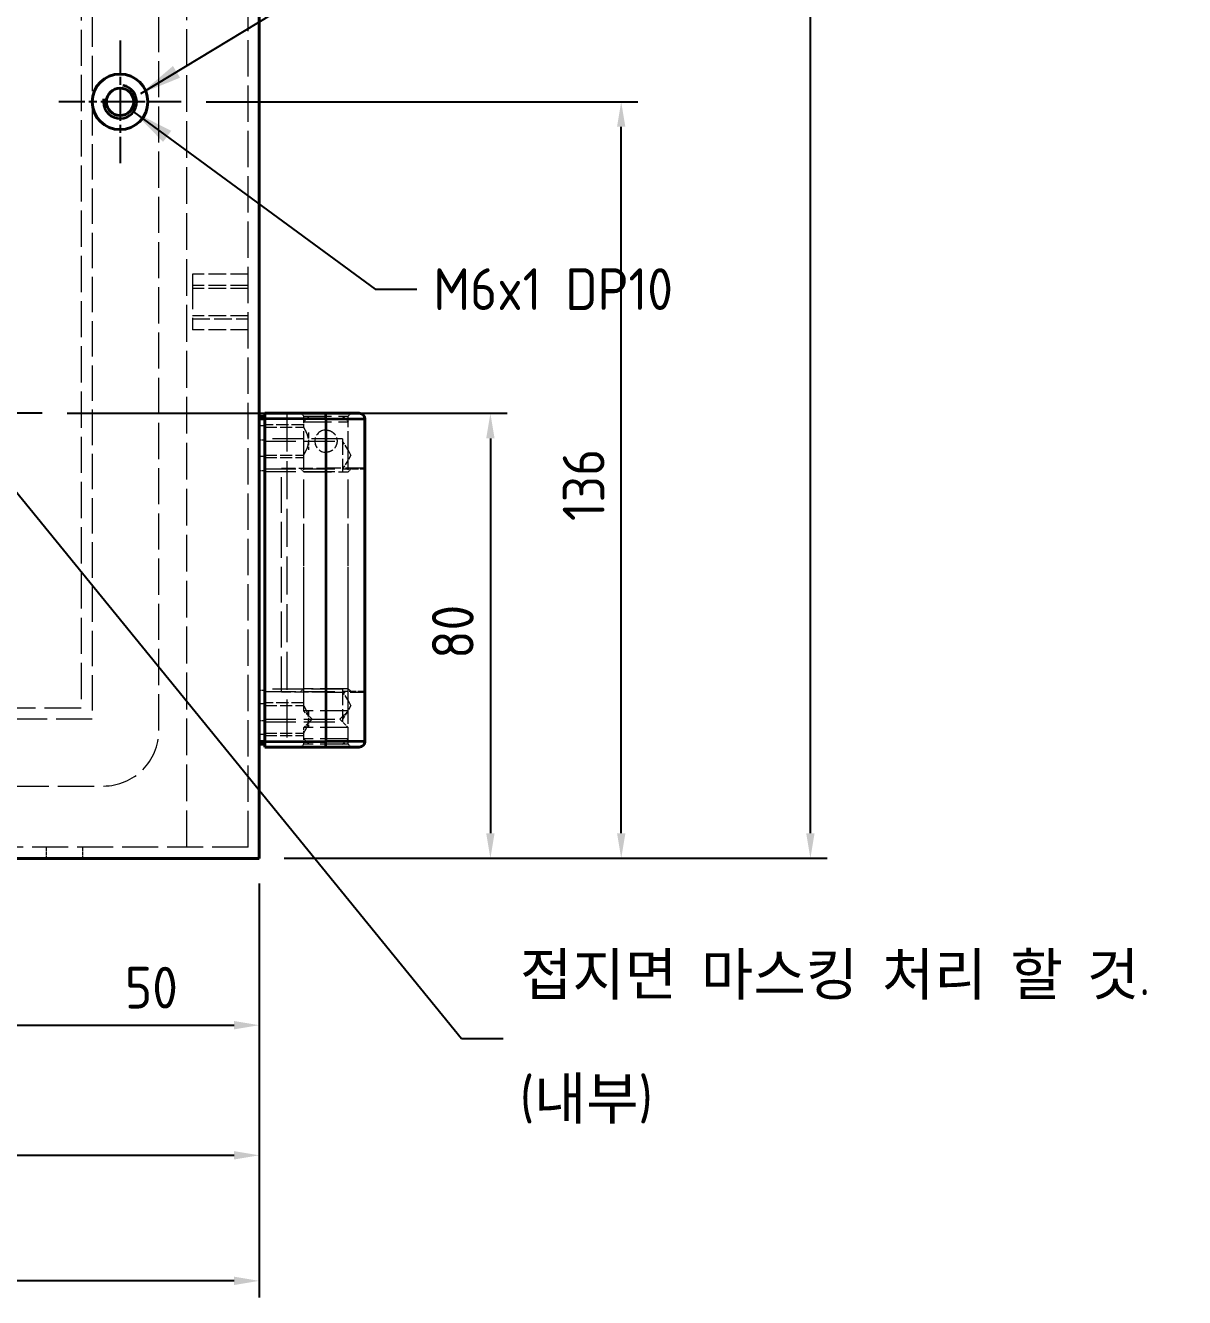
# Model space of a CAD drawing. Header units: millimetres. Extents: x 0 to 2523, y 0 to 1782.
# Drawn here: x 1122.8 to 1331.1, y 472.1 to 700.8 of the extents above; entities that cross this region are included whole.
import ezdxf

# ---------------------------------------------------------------- set-up
doc = ezdxf.new("R2010")
doc.units = ezdxf.units.MM
doc.header["$LTSCALE"] = 3
doc.linetypes.add('CHAIN', pattern=[0.3543, 0.2362, -0.0295, 0.0591, -0.0295])
doc.linetypes.add('DASHED', pattern=[0.2067, 0.1654, -0.0413])
for name, color, linetype, lineweight in [('가려진 것(ISO)', 2, 'DASHED', 18), ('가시적인 것(ISO)', 3, 'Continuous', 40), ('가시적인 좁은 것(ISO)', 3, 'Continuous', 35), ('기호(ISO)', 5, 'Continuous', 25), ('중심 표식(ISO)', 1, 'Continuous', 25), ('치수(ISO)', 2, 'Continuous', 25)]:
    doc.layers.add(name, color=color, linetype=linetype, lineweight=lineweight)
doc.styles.add('치수 텍스트_PSTEK_POSCO', font='isocp.shx')
doc.dimstyles.new('치수_PSTEK_POSCO', dxfattribs={"dimscale": 3, "dimtxt": 2.5, "dimasz": 1.5, "dimexe": 1, "dimexo": 1.5, "dimgap": 1, "dimtad": 1, "dimrnd": 1e-08, "dimdsep": 46, "dimtxsty": '치수 텍스트_PSTEK_POSCO', "dimcen": 0.09, "dimdle": 10, "dimclrd": 7, "dimclre": 7, "dimclrt": 2, "dimadec": 1, "dimazin": 2, "dimtfac": 1, "dimtmove": 0, "dimatfit": 3, "dimfxl": 0, "dimtolj": 1, "dimlwd": -1, "dimlwe": -1, "dimarcsym": 0})
doc.dimstyles.new('치수_PSTEK_POSCO$7', dxfattribs={"dimscale": 3, "dimtxt": 2.5, "dimasz": 2.5, "dimexe": 1, "dimexo": 1.5, "dimgap": 1, "dimtad": 1, "dimrnd": 1e-08, "dimdsep": 46, "dimtxsty": '치수 텍스트_PSTEK_POSCO', "dimcen": 0.09, "dimdle": 10, "dimclrd": 7, "dimclre": 7, "dimclrt": 2, "dimadec": 1, "dimazin": 2, "dimtfac": 1, "dimtmove": 0, "dimatfit": 3, "dimfxl": 0, "dimtolj": 1, "dimlwd": -1, "dimlwe": -1, "dimarcsym": 0})

# ---------------------------------------------------------------- blocks, each defined once
blk = doc.blocks.new('*D24')
at = {"layer": 'Defpoints', "color": 0, "transparency": 16777216}
for p in [(1164.78, 1101.07), (1263.84, 1101.07), (1164.78, 551.07)]:
    blk.add_point(p, dxfattribs=at)
at = {"layer": '치수(ISO)', "color": 7, "transparency": 16777216}
for p, q in [((1169.28, 1101.07), (1266.84, 1101.07)), ((1263.84, 555.57), (1263.84, 1096.57)), ((1169.28, 551.07), (1266.84, 551.07))]:
    blk.add_line(p, q, dxfattribs=at)
for points in [[(1263.09, 1096.57), (1264.59, 1096.57), (1263.84, 1101.07)], [(1263.09, 555.57), (1264.59, 555.57), (1263.84, 551.07)]]:
    blk.add_solid(points, dxfattribs=at)
at = {"layer": '치수(ISO)', "color": 2, "transparency": 16777216, "insert": (1257.09, 823), "char_height": 7.5, "attachment_point": 4, "rotation": 90, "style": '치수 텍스트_PSTEK_POSCO'}
blk.add_mtext('\\A1;550', dxfattribs=at)
blk = doc.blocks.new('*D32')
at = {"layer": 'Defpoints', "color": 0, "transparency": 16777216}
for p in [(1125.78, 631.07), (1164.78, 551.07), (1206.33, 551.07)]:
    blk.add_point(p, dxfattribs=at)
at = {"layer": '치수(ISO)', "color": 7, "transparency": 16777216}
for p, q in [((1130.28, 631.07), (1209.33, 631.07)), ((1206.33, 626.57), (1206.33, 555.57)), ((1169.28, 551.07), (1209.33, 551.07))]:
    blk.add_line(p, q, dxfattribs=at)
for points in [[(1205.58, 626.57), (1207.08, 626.57), (1206.33, 631.07)], [(1205.58, 555.57), (1207.08, 555.57), (1206.33, 551.07)]]:
    blk.add_solid(points, dxfattribs=at)
at = {"layer": '치수(ISO)', "color": 2, "transparency": 16777216, "insert": (1199.58, 586.94), "char_height": 7.5, "attachment_point": 4, "rotation": 90, "style": '치수 텍스트_PSTEK_POSCO'}
blk.add_mtext('\\A1;80', dxfattribs=at)
blk = doc.blocks.new('*D33')
at = {"layer": 'Defpoints', "color": 0, "transparency": 16777216}
for p in [(1150.78, 687.07), (1229.84, 687.07), (1164.78, 551.07)]:
    blk.add_point(p, dxfattribs=at)
at = {"layer": '치수(ISO)', "color": 7, "transparency": 16777216}
for p, q in [((1155.28, 687.07), (1232.84, 687.07)), ((1229.84, 555.57), (1229.84, 682.57)), ((1169.28, 551.07), (1232.84, 551.07))]:
    blk.add_line(p, q, dxfattribs=at)
for points in [[(1229.09, 682.57), (1230.59, 682.57), (1229.84, 687.07)], [(1229.09, 555.57), (1230.59, 555.57), (1229.84, 551.07)]]:
    blk.add_solid(points, dxfattribs=at)
at = {"layer": '치수(ISO)', "color": 2, "transparency": 16777216, "insert": (1223.09, 611.7), "char_height": 7.5, "attachment_point": 4, "rotation": 90, "style": '치수 텍스트_PSTEK_POSCO'}
blk.add_mtext('\\A1;136', dxfattribs=at)
blk = doc.blocks.new('*D34')
at = {"layer": 'Defpoints', "color": 0, "transparency": 16777216}
for p in [(1114.78, 620.07), (1164.78, 551.07), (1164.78, 521.07)]:
    blk.add_point(p, dxfattribs=at)
at = {"layer": '치수(ISO)', "color": 7, "transparency": 16777216}
for p, q in [((1114.78, 615.57), (1114.78, 518.07)), ((1164.78, 546.57), (1164.78, 518.07)), ((1119.28, 521.07), (1160.28, 521.07))]:
    blk.add_line(p, q, dxfattribs=at)
for points in [[(1119.28, 521.82), (1119.28, 520.32), (1114.78, 521.07)], [(1160.28, 521.82), (1160.28, 520.32), (1164.78, 521.07)]]:
    blk.add_solid(points, dxfattribs=at)
at = {"layer": '치수(ISO)', "color": 2, "transparency": 16777216, "insert": (1140.65, 527.82), "char_height": 7.5, "attachment_point": 4, "style": '치수 텍스트_PSTEK_POSCO'}
blk.add_mtext('\\A1;50', dxfattribs=at)
blk = doc.blocks.new('*D110')
at = {"layer": 'Defpoints', "color": 0, "transparency": 16777216}
for p in [(1039.78, 563.32), (1164.78, 551.07), (1164.78, 497.68)]:
    blk.add_point(p, dxfattribs=at)
at = {"layer": '치수(ISO)', "color": 7, "transparency": 16777216}
for p, q in [((1039.78, 558.82), (1039.78, 494.68)), ((1164.78, 546.57), (1164.78, 494.68)), ((1044.28, 497.68), (1160.28, 497.68))]:
    blk.add_line(p, q, dxfattribs=at)
for points in [[(1044.28, 498.43), (1044.28, 496.93), (1039.78, 497.68)], [(1160.28, 498.43), (1160.28, 496.93), (1164.78, 497.68)]]:
    blk.add_solid(points, dxfattribs=at)
at = {"layer": '치수(ISO)', "color": 2, "transparency": 16777216, "insert": (1096.15, 504.43), "char_height": 7.5, "attachment_point": 4, "style": '치수 텍스트_PSTEK_POSCO'}
blk.add_mtext('\\A1;125', dxfattribs=at)
blk = doc.blocks.new('*D114')
at = {"layer": 'Defpoints', "color": 0, "transparency": 16777216}
for p in [(764.78, 551.07), (1164.78, 551.07), (764.78, 475.11)]:
    blk.add_point(p, dxfattribs=at)
at = {"layer": '치수(ISO)', "color": 7, "transparency": 16777216}
for p, q in [((764.78, 546.57), (764.78, 472.11)), ((1164.78, 546.57), (1164.78, 472.11)), ((1160.28, 475.11), (769.28, 475.11))]:
    blk.add_line(p, q, dxfattribs=at)
for points in [[(769.28, 475.86), (769.28, 474.36), (764.78, 475.11)], [(1160.28, 475.86), (1160.28, 474.36), (1164.78, 475.11)]]:
    blk.add_solid(points, dxfattribs=at)
at = {"layer": '치수(ISO)', "color": 2, "transparency": 16777216, "insert": (957.65, 481.86), "char_height": 7.5, "attachment_point": 4, "style": '치수 텍스트_PSTEK_POSCO'}
blk.add_mtext('\\A1;400', dxfattribs=at)

msp = doc.modelspace()

# ---------------------------------------------------------------- linework, layer by layer
at = {"layer": '가려진 것(ISO)', "ltscale": 13.141838}
msp.add_line((1162.7766, 553.0669), (1162.7766, 1099.0669), dxfattribs=at)
at = {"layer": '가려진 것(ISO)', "ltscale": 13.109228}
msp.add_line((1146.7766, 574.0669), (1146.7766, 1078.0669), dxfattribs=at)
at = {"layer": '가려진 것(ISO)', "ltscale": 13.112639}
msp.add_line((1132.7766, 1074.0669), (1132.7766, 578.0669), dxfattribs=at)
at = {"layer": '가려진 것(ISO)', "ltscale": 12.824352}
msp.add_line((1134.7766, 743.0669), (1134.7766, 576.0669), dxfattribs=at)
at = {"layer": '가려진 것(ISO)', "ltscale": 13.321835}
msp.add_line((1151.7766, 553.0669), (1151.7766, 743.0669), dxfattribs=at)
at = {"layer": '가려진 것(ISO)', "ltscale": 12.665669}
msp.add_line((1152.7766, 656.0669), (1152.7766, 646.0669), dxfattribs=at)
at = {"layer": '가려진 것(ISO)', "ltscale": 6.348889}
for p, q in [((1162.7766, 656.0669), (1152.7766, 656.0669)), ((1162.7766, 654.0669), (1152.7766, 654.0669)), ((1162.7766, 653.5254), (1152.7766, 653.5254)), ((1162.7766, 648.6084), (1152.7766, 648.6084)), ((1152.7766, 648.0669), (1162.7766, 648.0669)), ((1162.7766, 646.0669), (1152.7766, 646.0669))]:
    msp.add_line(p, q, dxfattribs=at)
at = {"layer": '가려진 것(ISO)', "ltscale": 4.444192}
for p, q in [((1172.7766, 628.9999), (1165.7766, 628.9999)), ((1165.7766, 628.5669), (1172.7766, 628.5669)), ((1165.7766, 623.5669), (1172.7766, 623.5669)), ((1165.7766, 623.1339), (1172.7766, 623.1339)), ((1172.7766, 578.9999), (1165.7766, 578.9999)), ((1165.7766, 578.5669), (1172.7766, 578.5669)), ((1165.7766, 573.5669), (1172.7766, 573.5669)), ((1165.7766, 573.1339), (1172.7766, 573.1339))]:
    msp.add_line(p, q, dxfattribs=at)
at = {"layer": '가려진 것(ISO)', "ltscale": 13.822656}
msp.add_line((1169.7766, 631.0669), (1169.7766, 571.0669), dxfattribs=at)
at = {"layer": '가려진 것(ISO)', "ltscale": 0.448841}
for p, q in [((1172.7766, 630.5669), (1172.2766, 631.0669)), ((1180.7766, 630.5669), (1181.2766, 631.0669)), ((1172.7766, 620.5669), (1172.2766, 621.0669)), ((1180.7766, 620.5669), (1181.2766, 621.0669)), ((1172.7766, 581.5669), (1172.2766, 581.0669)), ((1180.7766, 581.5669), (1181.2766, 581.0669)), ((1172.7766, 571.5669), (1172.2766, 571.0669)), ((1180.7766, 571.5669), (1181.2766, 571.0669))]:
    msp.add_line(p, q, dxfattribs=at)
at = {"layer": '가려진 것(ISO)', "ltscale": 10.132536}
for p, q in [((1172.7766, 630.5669), (1180.7766, 630.5669)), ((1172.7766, 629.5669), (1180.7766, 629.5669)), ((1172.7766, 620.5669), (1180.7766, 620.5669)), ((1180.7766, 581.5669), (1172.7766, 581.5669)), ((1180.7766, 577.5669), (1172.7766, 577.5669)), ((1180.7766, 574.5669), (1172.7766, 574.5669)), ((1180.7766, 572.5669), (1172.7766, 572.5669)), ((1180.7766, 571.5669), (1172.7766, 571.5669))]:
    msp.add_line(p, q, dxfattribs=at)
at = {"layer": '가려진 것(ISO)', "ltscale": 1.269698}
for p, q in [((1172.7766, 628.5669), (1172.7766, 630.5669)), ((1172.7766, 572.5669), (1172.7766, 574.5669)), ((1180.7766, 572.5669), (1180.7766, 574.5669)), ((1172.7766, 571.5669), (1172.7766, 573.5669)), ((1126.5266, 553.0669), (1126.5266, 551.0669)), ((1133.0266, 553.0669), (1133.0266, 551.0669))]:
    msp.add_line(p, q, dxfattribs=at)
at = {"layer": '가려진 것(ISO)', "ltscale": 0.897783}
for p, q in [((1173.7766, 630.5669), (1172.7766, 629.5669)), ((1179.7766, 630.5669), (1180.7766, 629.5669)), ((1173.7766, 571.5669), (1172.7766, 572.5669)), ((1179.7766, 571.5669), (1180.7766, 572.5669))]:
    msp.add_line(p, q, dxfattribs=at)
at = {"layer": '가려진 것(ISO)', "ltscale": 13.97624}
for p, q in [((1172.7766, 577.5669), (1172.7766, 629.5669)), ((1180.7766, 577.5669), (1180.7766, 629.5669))]:
    msp.add_line(p, q, dxfattribs=at)
at = {"layer": '가려진 것(ISO)', "ltscale": 5.936204}
for p, q in [((1180.7766, 621.2169), (1180.7766, 630.5669)), ((1180.7766, 571.5669), (1180.7766, 580.9169))]:
    msp.add_line(p, q, dxfattribs=at)
at = {"layer": '가려진 것(ISO)', "ltscale": 0.634799}
for p, q in [((1165.7766, 628.8169), (1164.7766, 628.8169)), ((1164.7766, 626.3169), (1165.7766, 626.3169)), ((1165.7766, 623.3169), (1164.7766, 623.3169)), ((1164.7766, 620.8169), (1165.7766, 620.8169)), ((1164.7766, 581.3169), (1165.7766, 581.3169)), ((1165.7766, 578.8169), (1164.7766, 578.8169)), ((1164.7766, 575.8169), (1165.7766, 575.8169)), ((1165.7766, 573.3169), (1164.7766, 573.3169))]:
    msp.add_line(p, q, dxfattribs=at)
at = {"layer": '가려진 것(ISO)', "ltscale": 2.049378}
for p, q in [((1173.6541, 627.6006), (1173.6541, 624.5331)), ((1173.6541, 577.6006), (1173.6541, 574.5331))]:
    msp.add_line(p, q, dxfattribs=at)
at = {"layer": '가려진 것(ISO)', "ltscale": 11.288502}
for p, q in [((1179.7766, 626.4999), (1165.7766, 626.4999)), ((1165.7766, 626.0669), (1179.7766, 626.0669)), ((1165.7766, 621.0669), (1179.7766, 621.0669)), ((1165.7766, 620.6339), (1179.7766, 620.6339)), ((1179.7766, 581.4999), (1165.7766, 581.4999)), ((1165.7766, 581.0669), (1179.7766, 581.0669)), ((1165.7766, 576.0669), (1179.7766, 576.0669)), ((1165.7766, 575.6339), (1179.7766, 575.6339))]:
    msp.add_line(p, q, dxfattribs=at)
at = {"layer": '가려진 것(ISO)', "ltscale": 5.850043}
for p, q in [((1179.7766, 626.4999), (1179.7766, 620.6339)), ((1179.7766, 581.4999), (1179.7766, 575.6339))]:
    msp.add_line(p, q, dxfattribs=at)
at = {"layer": '가려진 것(ISO)', "ltscale": 1.851636}
for p, q in [((1181.2787, 623.5669), (1179.7766, 626.0669)), ((1181.2787, 623.5669), (1179.7766, 621.0669)), ((1181.2787, 578.5669), (1179.7766, 581.0669)), ((1181.2787, 578.5669), (1179.7766, 576.0669))]:
    msp.add_line(p, q, dxfattribs=at)
at = {"layer": '가려진 것(ISO)', "ltscale": 1.491912}
for p, q in [((1172.7766, 621.2169), (1172.7766, 623.5669)), ((1172.7766, 578.5669), (1172.7766, 580.9169))]:
    msp.add_line(p, q, dxfattribs=at)
at = {"layer": '가려진 것(ISO)', "ltscale": 5.079091}
for p, q in [((1168.7766, 621.2169), (1176.7766, 621.2169)), ((1176.7766, 580.9169), (1168.7766, 580.9169))]:
    msp.add_line(p, q, dxfattribs=at)
at = {"layer": '가려진 것(ISO)', "ltscale": 12.997904}
msp.add_line((1168.7766, 580.9169), (1168.7766, 621.2169), dxfattribs=at)
at = {"layer": '가려진 것(ISO)', "ltscale": 12.578616}
for p, q in [((1172.7766, 581.5669), (1172.7766, 620.5669)), ((1180.7766, 581.5669), (1180.7766, 620.5669))]:
    msp.add_line(p, q, dxfattribs=at)
at = {"layer": '가려진 것(ISO)', "ltscale": 6.980978}
for p, q in [((1183.7766, 621.2169), (1176.7766, 621.2169)), ((1176.7766, 580.9169), (1183.7766, 580.9169))]:
    msp.add_line(p, q, dxfattribs=at)
at = {"layer": '가려진 것(ISO)', "ltscale": 2.539495}
for p, q in [((1179.7766, 621.0669), (1183.7766, 621.0669)), ((1183.7766, 581.0669), (1179.7766, 581.0669))]:
    msp.add_line(p, q, dxfattribs=at)
at = {"layer": '가려진 것(ISO)', "ltscale": 13.215807}
msp.add_line((1132.7766, 578.0669), (796.7766, 578.0669), dxfattribs=at)
at = {"layer": '가려진 것(ISO)', "ltscale": 1.346724}
for p, q in [((1174.2766, 576.0669), (1172.7766, 577.5669)), ((1179.2766, 576.0669), (1180.7766, 577.5669)), ((1174.2766, 576.0669), (1172.7766, 574.5669)), ((1179.2766, 576.0669), (1180.7766, 574.5669))]:
    msp.add_line(p, q, dxfattribs=at)
at = {"layer": '가려진 것(ISO)', "ltscale": 13.05473}
msp.add_line((1134.7766, 576.0669), (794.7766, 576.0669), dxfattribs=at)
at = {"layer": '가려진 것(ISO)', "ltscale": 13.208315}
msp.add_line((792.7766, 564.0669), (1136.7766, 564.0669), dxfattribs=at)
at = {"layer": '가려진 것(ISO)', "ltscale": 13.032789}
msp.add_line((1162.7766, 553.0669), (766.7766, 553.0669), dxfattribs=at)
at = {"layer": '가려진 것(ISO)', "ltscale": 3.989087}
msp.add_arc((1176.7766, 626.0669), 2, 90, 270, dxfattribs=at)
at = {"layer": '가려진 것(ISO)', "ltscale": 12.665669}
msp.add_arc((1136.7766, 574.0669), 10, 270, 0, dxfattribs=at)
at = {"layer": '가려진 것(ISO)', "ltscale": 0.008454}
msp.add_open_spline([(1182.7766, 631.0669), (1182.7766, 631.0669), (1182.7766, 631.0669), (1182.7766, 631.0669)], degree=3, dxfattribs=at)
at = {"layer": '가려진 것(ISO)', "ltscale": 5.135678}
for points in [[(1172.7766, 623.5669), (1172.7936, 623.5935), (1172.8192, 623.6334), (1172.9726, 623.8917), (1173.0819, 624.083), (1173.2957, 624.5169), (1173.4163, 624.7916), (1173.5976, 625.4028), (1173.6541, 625.7406), (1173.6541, 626.3931), (1173.5976, 626.7309), (1173.4163, 627.3422), (1173.2957, 627.6168), (1173.0819, 628.0507), (1172.9726, 628.242), (1172.8192, 628.5003), (1172.7936, 628.5402), (1172.7766, 628.5669)], [(1172.7766, 573.5669), (1172.7936, 573.5935), (1172.8192, 573.6334), (1172.9726, 573.8917), (1173.0819, 574.083), (1173.2957, 574.5169), (1173.4163, 574.7916), (1173.5976, 575.4028), (1173.6541, 575.7406), (1173.6541, 576.3931), (1173.5976, 576.7309), (1173.4163, 577.3422), (1173.2957, 577.6168), (1173.0819, 578.0507), (1172.9726, 578.242), (1172.8192, 578.5003), (1172.7936, 578.5402), (1172.7766, 578.5669)]]:
    msp.add_open_spline(points, degree=3, knots=[1.949545609, 1.949545609, 1.949545609, 1.949545609, 2.0466362, 2.0466362, 2.143726792, 2.143726792, 2.241590761, 2.241590761, 2.339454731, 2.339454731, 2.4373187, 2.4373187, 2.535182669, 2.535182669, 2.632273261, 2.632273261, 2.729363852, 2.729363852, 2.729363852, 2.729363852], dxfattribs=at)
at = {"layer": '가려진 것(ISO)', "ltscale": 4.009624}
msp.add_open_spline([(1176.7766, 628.0669), (1177.0292, 628.0669), (1177.2977, 628.0161), (1177.7901, 627.8115), (1178.014, 627.6578), (1178.3676, 627.3043), (1178.5213, 627.0803), (1178.7258, 626.588), (1178.7766, 626.3195), (1178.7766, 625.8142), (1178.7258, 625.5457), (1178.5213, 625.0534), (1178.3676, 624.8294), (1178.014, 624.4759), (1177.7901, 624.3222), (1177.2977, 624.1176), (1177.0292, 624.0669), (1176.7766, 624.0669)], degree=3, knots=[-0.909540528, -0.909540528, -0.909540528, -0.909540528, -0.833754696, -0.833754696, -0.757968865, -0.757968865, -0.682164608, -0.682164608, -0.606360352, -0.606360352, -0.530556096, -0.530556096, -0.454751839, -0.454751839, -0.378966008, -0.378966008, -0.303180176, -0.303180176, -0.303180176, -0.303180176], dxfattribs=at)
at = {"layer": '가시적인 것(ISO)'}
for p, q in [((1164.7766, 551.0669), (1164.7766, 1101.0669)), ((1165.7766, 630.5669), (1164.7766, 630.5669)), ((1164.7766, 630.0669), (1165.7766, 630.0669)), ((1165.7766, 631.0669), (1176.7766, 631.0669)), ((1165.7766, 630.0669), (1165.7766, 631.0669)), ((1165.7766, 630.0669), (1165.7766, 572.0669)), ((1176.7766, 631.0669), (1182.7766, 631.0669)), ((1183.7766, 630.0669), (1183.7766, 572.0669)), ((1164.7766, 572.0669), (1165.7766, 572.0669)), ((1165.7766, 571.0669), (1165.7766, 572.0669)), ((1165.7766, 571.5669), (1164.7766, 571.5669)), ((1176.7766, 571.0669), (1165.7766, 571.0669)), ((1182.7766, 571.0669), (1176.7766, 571.0669)), ((1164.7766, 551.0669), (764.7766, 551.0669))]:
    msp.add_line(p, q, dxfattribs=at)
for radius in [5, 2.4585]:
    msp.add_circle((1139.7766, 687.0669), radius, dxfattribs=at)
for centre, start, end in [((1182.7766, 630.0669), 0, 90), ((1182.7766, 572.0669), 270, 0)]:
    msp.add_arc(centre, 1, start, end, dxfattribs=at)
at = {"layer": '가시적인 좁은 것(ISO)'}
for p, q in [((1176.7766, 630.0669), (1165.7766, 630.0669)), ((1176.7766, 630.0669), (1176.7766, 631.0669)), ((1176.7766, 630.0669), (1183.7766, 630.0669)), ((1176.7766, 630.0669), (1176.7766, 572.0669)), ((1165.7766, 572.0669), (1176.7766, 572.0669)), ((1176.7766, 571.0669), (1176.7766, 572.0669)), ((1183.7766, 572.0669), (1176.7766, 572.0669))]:
    msp.add_line(p, q, dxfattribs=at)
msp.add_arc((1139.7766, 687.0669), 3, 170, 80, dxfattribs=at)
at = {"layer": '중심 표식(ISO)', "linetype": 'CHAIN', "ltscale": 8.148754}
for p, q in [((1139.7766, 698.0669), (1139.7766, 676.0669)), ((1150.7766, 687.0669), (1128.7766, 687.0669)), ((1125.7766, 631.0669), (1103.7766, 631.0669))]:
    msp.add_line(p, q, dxfattribs=at)

# ---------------------------------------------------------------- texts
at = {"layer": '기호(ISO)', "color": 2, "char_height": 7.5, "attachment_point": 4, "style": '치수 텍스트_PSTEK_POSCO'}
for s, insert, width, line_spacing_factor in [('{M6x1 DP10}', (1196.098, 653.3951), 50.515047, 0.4375), ('{\\fISOCP|b0|i0;\\H7.5000;접지면 마스킹 처리 할 것. \\P(내부)}', (1211.648, 518.6566), 134.928489, 1.78626)]:
    msp.add_mtext(s, dxfattribs=dict(at, insert=insert, width=width, line_spacing_factor=line_spacing_factor))

# ---------------------------------------------------------------- dimensions: what is measured, and where the dimension line sits
at = {"layer": '치수(ISO)', "color": 7}
for base, p1, p2, angle, picture, middle in [((1263.8379, 1101.0669), (1164.7766, 551.0669), (1164.7766, 1101.0669), 90, '*D24', (1263.8379, 829.7524)), ((1229.835, 687.0669), (1164.7766, 551.0669), (1150.7766, 687.0669), 90, '*D33', (1229.835, 617.8851)), ((1206.3314, 551.0669), (1125.7766, 631.0669), (1164.7766, 551.0669), 90, '*D32', (1206.3314, 591.0669)), ((1164.7766, 521.0669), (1114.7766, 620.0669), (1164.7766, 551.0669), 180, '*D34', (1144.7766, 521.0669)), ((1164.7766, 497.6826), (1039.7766, 563.3169), (1164.7766, 551.0669), 180, '*D110', (1102.3066, 497.6826)), ((764.7766, 475.108), (1164.7766, 551.0669), (764.7766, 551.0669), 180, '*D114', (964.7766, 475.108))]:
    dim = msp.add_linear_dim(base=base, p1=p1, p2=p2, angle=angle, dimstyle='치수_PSTEK_POSCO', override={"dimdec": 2, "dimtp": 0, "dimtm": 0, "dimtdec": 2, "dimtofl": 0, "dimatfit": 1}, dxfattribs=at)
    dim.commit()
    dim.dimension.update_dxf_attribs({"geometry": picture, "text_midpoint": middle, "dimtype": 160})

# ---------------------------------------------------------------- leaders
at = {"layer": '기호(ISO)', "color": 7, "annotation_type": 0, "has_hookline": 1, "hookline_direction": 0}
for points, text_width in [([(1143.5106, 688.5668), (1204.7503, 725.6557), (1212.2503, 725.6557)], 115.8273), ([(1142.1981, 685.2959), (1185.598, 653.3951), (1193.098, 653.3951)], 42.7559), ([(1111.6103, 628.5928), (1201.148, 518.6566), (1208.648, 518.6566)], 115.8273)]:
    msp.add_leader(points, dimstyle='치수_PSTEK_POSCO$7', override={"dimtad": 0}, dxfattribs=dict(at, text_width=text_width))

doc.saveas('drawing.dxf')
